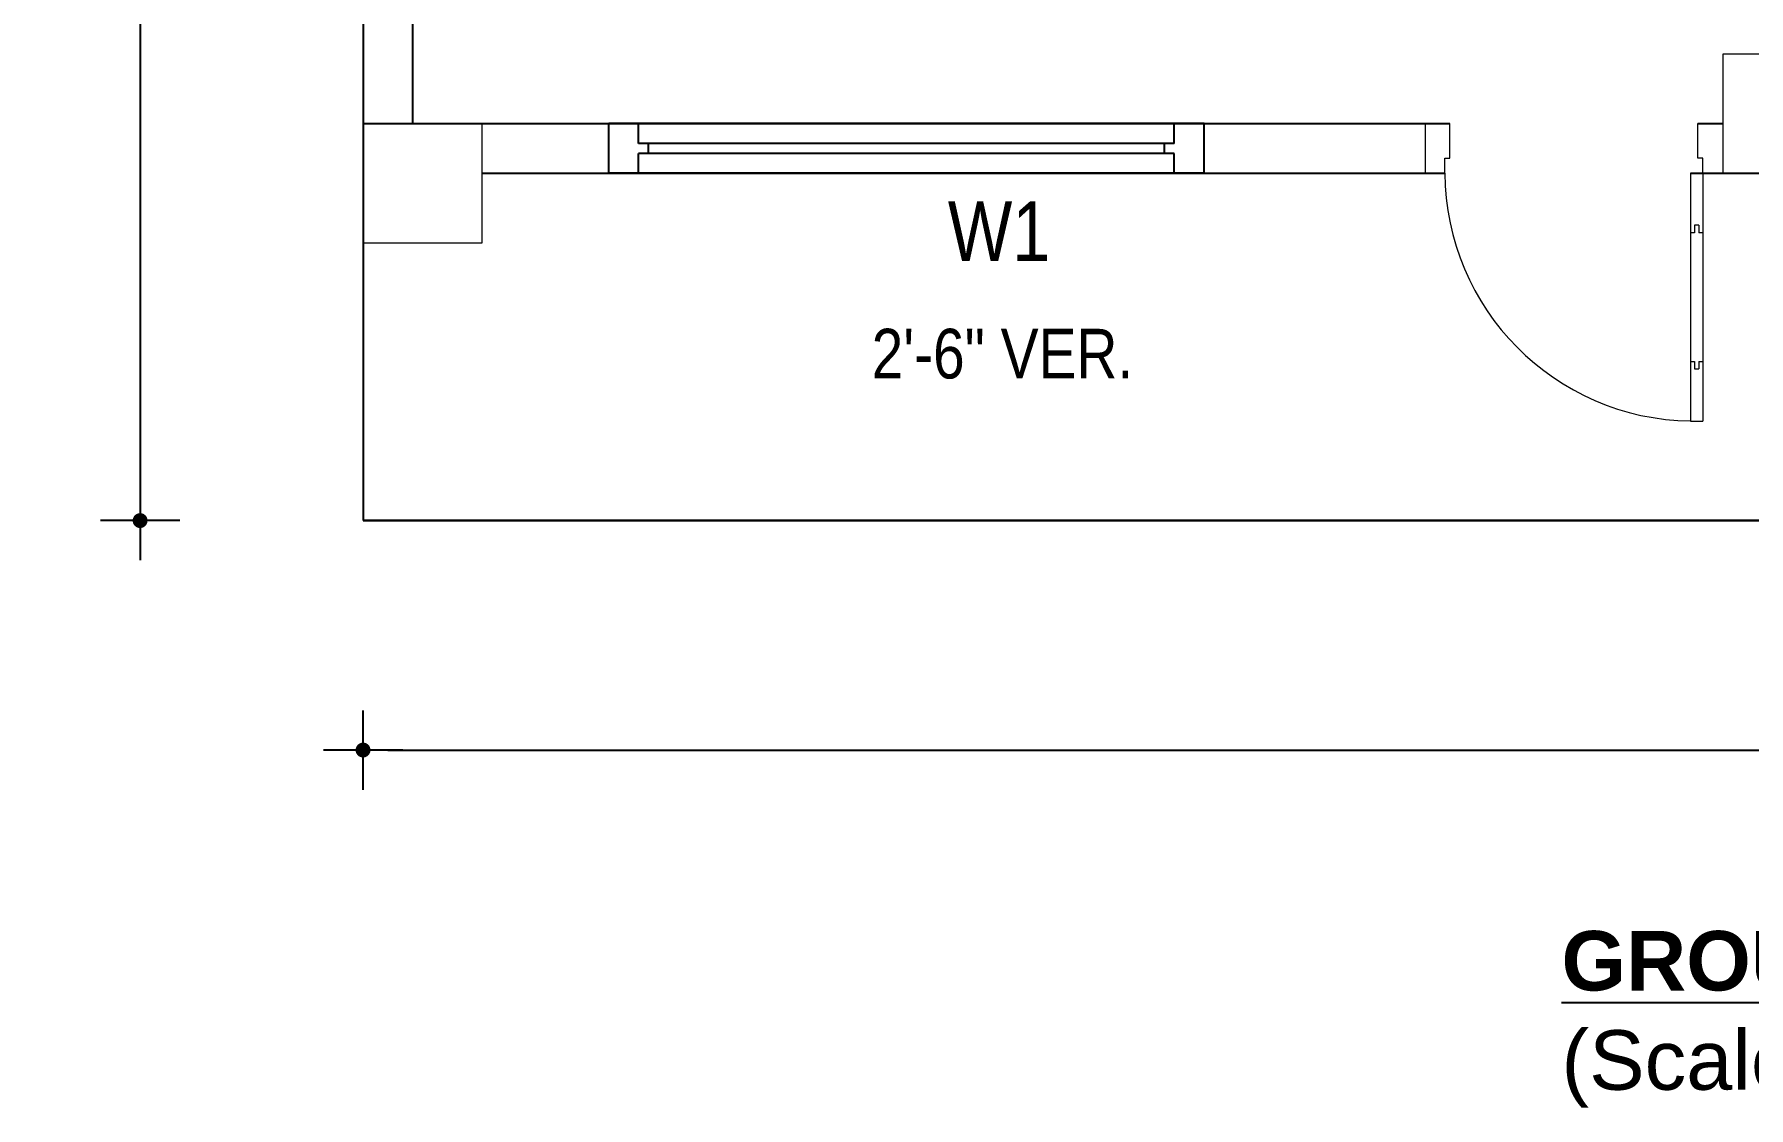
# Model space of a CAD drawing. Header units: inches. Extents: x -4010 to 92088, y -38563 to -1318.
# Drawn here: x 43043.2 to 43216, y -30344.1 to -30235.9 of the extents above; entities that cross this region are included whole.
import ezdxf

# ---------------------------------------------------------------- set-up
doc = ezdxf.new("R2010")
doc.units = ezdxf.units.IN
doc.header["$MEASUREMENT"] = 0
doc.header["$PDMODE"] = 99
for name, color, linetype, lineweight in [('1-FOUNDATION DIM', 31, 'Continuous', 5), ('Colour 09', 210, 'Continuous', 9), ('door', 132, 'Continuous', 15), ('Slab Line', 5, 'Continuous', 30)]:
    doc.layers.add(name, color=color, linetype=linetype, lineweight=lineweight)
for name, color, linetype in [('Brick wall', 3, 'Continuous'), ('col', 5, 'Continuous'), ('TEX', 7, 'Continuous'), ('WINDOOR', 7, 'Continuous')]:
    doc.layers.add(name, color=color, linetype=linetype)
doc.styles.add('ARIAL', font='arial.ttf')
doc.styles.get("Standard").update_dxf_attribs({"font": 'ARIALN.TTF'})
doc.dimstyles.new('3-8', dxfattribs={"dimscale": 1.25, "dimtxt": 6, "dimasz": 2, "dimexe": 0.18, "dimexo": 6, "dimgap": 0, "dimtad": 0, "dimdec": 0, "dimzin": 3, "dimdsep": 46, "dimlunit": 3, "dimtxsty": 'ARIAL', "dimblk": 'DD', "dimcen": 1, "dimse1": 1, "dimse2": 1, "dimclrd": 256, "dimclrt": 256, "dimadec": 0, "dimazin": 0, "dimtfac": 0.5, "dimtdec": 0, "dimtmove": 2, "dimatfit": 0, "dimfxl": 0.18, "dimtvp": 0.75, "dimfrac": 1, "dimtolj": 1, "dimtzin": 0, "dimarcsym": 0})

# ---------------------------------------------------------------- blocks, each defined once
blk = doc.blocks.new('A$C30843580')
at = {"layer": 'Colour 09'}
for p, q in [((0, 12), (12, 12)), ((0, 0), (0, 12)), ((12, 12), (12, 0)), ((12, 0), (0, 0))]:
    blk.add_line(p, q, dxfattribs=at)
blk = doc.blocks.new('DD')
for p, q in [((0, 1.6), (0, -1.6)), ((-1.6, 0), (1.6, 0))]:
    blk.add_line(p, q)
at = {"const_width": 0.3}
blk.add_lwpolyline([(-0.15, 0, 1), (0.15, 0, 1)], format="xyb", close=True, dxfattribs=at)
blk = doc.blocks.new('*D1143')
at = {"layer": 'col', "lineweight": -2}
blk.add_line((43053.91, -29880.43), (43053.91, -30282.43), dxfattribs=at)
at = {"layer": 'Defpoints', "color": 0}
for p in [(43076.38, -29877.93), (43053.91, -30284.93), (43076.38, -30284.93)]:
    blk.add_point(p, dxfattribs=at)
at = {"layer": 'col', "lineweight": -2, "xscale": 2.5, "yscale": 2.5, "zscale": 2.5}
for p, rotation in [((43053.91, -29877.93), 90), ((43053.91, -30284.93), 270)]:
    blk.add_blockref('DD', p, dxfattribs=dict(at, rotation=rotation))
at = {"layer": 'col', "insert": (43048.17, -30081.43), "char_height": 7.5, "attachment_point": 5, "rotation": 90, "style": 'ARIAL'}
blk.add_mtext('\\A1;8.15m', dxfattribs=at)
blk = doc.blocks.new('*D1146')
at = {"layer": 'col', "lineweight": -2}
blk.add_line((43078.88, -30308.05), (43517.88, -30308.05), dxfattribs=at)
at = {"layer": 'Defpoints', "color": 0}
for p in [(43076.38, -30284.71), (43520.38, -30284.93), (43520.38, -30308.05)]:
    blk.add_point(p, dxfattribs=at)
at = {"layer": 'col', "lineweight": -2, "xscale": 2.5, "yscale": 2.5, "zscale": 2.5, "rotation": 180}
blk.add_blockref('DD', (43076.38, -30308.05), dxfattribs=at)
at = {"layer": 'col', "lineweight": -2, "xscale": 2.5, "yscale": 2.5, "zscale": 2.5}
blk.add_blockref('DD', (43520.38, -30308.05), dxfattribs=at)
at = {"layer": 'col', "insert": (43298.38, -30302.3), "char_height": 7.5, "attachment_point": 5, "style": 'ARIAL'}
blk.add_mtext('\\A1;9.60m', dxfattribs=at)
blk = doc.blocks.new('D30')
at = {"layer": 'door'}
for p, q in [((2, 5), (2, 29.97)), ((3.25, 29.97), (2, 29.97)), ((3.25, 5), (3.25, 29.97)), ((2.4, 23.97), (2.4, 24.72)), ((2.85, 24.72), (2.4, 24.72)), ((2.85, 23.97), (2.85, 24.72)), ((2.4, 23.97), (2, 23.97)), ((3.25, 23.97), (2.85, 23.97)), ((2, 11), (2.4, 11)), ((2.4, 10.25), (2.4, 11)), ((2.85, 10.25), (2.85, 11)), ((2.85, 11), (3.25, 11)), ((2.4, 10.25), (2.85, 10.25)), ((0, 0), (0, 5)), ((0, 5), (2, 5)), ((2, 5), (2, 3.5)), ((2, 5), (3.25, 5)), ((2, 3.5), (2.5, 3.5)), ((2.5, 3.5), (2.5, 0)), ((28, 3.5), (27.5, 3.5)), ((27.5, 3.5), (27.5, 0)), ((30, 5), (28, 5)), ((28, 5), (28, 3.5)), ((30, 0), (30, 5)), ((2.5, 0), (0, 0)), ((27.5, 0), (30, 0))]:
    blk.add_line(p, q, dxfattribs=at)
blk.add_arc((2.89, 4.86), 25.11, 0.3204, 89.1727, dxfattribs=at)
blk = doc.blocks.new('W-1')
at = {"layer": 'WINDOOR'}
for p, q in [((-60, 0), (-60, -5)), ((-60, 0), (-57, 0)), ((-60, 0), (0, 0)), ((-57, 0), (-57, -2)), ((-3, 0), (-3, -2)), ((0, 0), (0, -5)), ((-57, -2), (-3, -2)), ((-57, -3), (-57, -5)), ((-57, -3), (-3, -3)), ((-56, -2), (-56, -3)), ((-4, -2), (-4, -3)), ((-3, -3), (-3, -5)), ((-57, -5), (-60, -5)), ((-60, -5), (0, -5)), ((0, -5), (-3, -5))]:
    blk.add_line(p, q, dxfattribs=at)

msp = doc.modelspace()

# ---------------------------------------------------------------- linework, layer by layer
at = {"layer": 'Brick wall'}
for p, q in [((43076.377, -29918.927), (43076.377, -30256.927)), ((43081.377, -30119.927), (43081.377, -30244.927)), ((43076.377, -30244.927), (43185.917, -30244.927)), ((43210.917, -30244.927), (43213.417, -30244.927)), ((43210.917, -30244.927), (43213.417, -30244.927)), ((43088.377, -30249.927), (43185.417, -30249.927)), ((43210.167, -30249.927), (43225.417, -30249.927)), ((43210.167, -30249.927), (43213.417, -30249.927))]:
    msp.add_line(p, q, dxfattribs=at)
at = {"layer": 'col'}
msp.add_line((43076.377, -30256.927), (43076.377, -30284.927), dxfattribs=at)
at = {"layer": 'Slab Line'}
msp.add_line((43076.377, -30284.927), (43220.417, -30284.927), dxfattribs=at)

# ---------------------------------------------------------------- block references
at = {"layer": '1-FOUNDATION DIM', "rotation": 180}
msp.add_blockref('D30', (43213.417, -30244.927), dxfattribs=at)
at = {"layer": 'Colour 09', "xscale": -1}
for p in [(43225.417, -30249.927), (43088.377, -30256.927)]:
    msp.add_blockref('A$C30843580', p, dxfattribs=at)
at = {"layer": 'WINDOOR', "ltscale": 10, "rotation": 180}
msp.add_blockref('W-1', (43101.147, -30249.927), dxfattribs=at)

# ---------------------------------------------------------------- texts
at = {"layer": 'TEX', "linetype": 'ByBlock'}
for s, insert, char_height, width, attachment_point in [('{\\fArial Narrow|b0|i0|c0|p34;W1}', (43135.327, -30258.778), 6, 18.77154, 7), ('2\'-6" VER.', (43140.825, -30270.679), 5, 75.17356, 8)]:
    msp.add_mtext(s, dxfattribs=dict(at, insert=insert, char_height=char_height, width=width, attachment_point=attachment_point))
at = {"layer": 'TEX', "insert": (43197.165, -30326.279), "char_height": 6, "width": 271.47295, "attachment_point": 1}
msp.add_mtext('{\\fArial Rounded MT Bold|b0|i0|c0|p34;\\LGROUND AND 2ND FLOOR PLAN\\P\\fArial|b0|i0|c0|p34;\\l(Scale: 1:100)}', dxfattribs=at)

# ---------------------------------------------------------------- dimensions: what is measured, and where the dimension line sits
at = {"layer": 'col'}
dim = msp.add_linear_dim(base=(43053.911, -30284.927), p1=(43076.377, -29877.927), p2=(43076.377, -30284.927), angle=90, text='8.15m', dimstyle='3-8', dxfattribs=at)
dim.commit()
dim.dimension.update_dxf_attribs({"geometry": '*D1143', "text_midpoint": (43048.167, -30081.427)})
dim = msp.add_linear_dim(base=(43520.377, -30308.046), p1=(43076.377, -30284.709), p2=(43520.377, -30284.927), text='9.60m', dimstyle='3-8', dxfattribs=at)
dim.commit()
dim.dimension.update_dxf_attribs({"geometry": '*D1146', "text_midpoint": (43298.377, -30302.302)})

doc.saveas('drawing.dxf')
